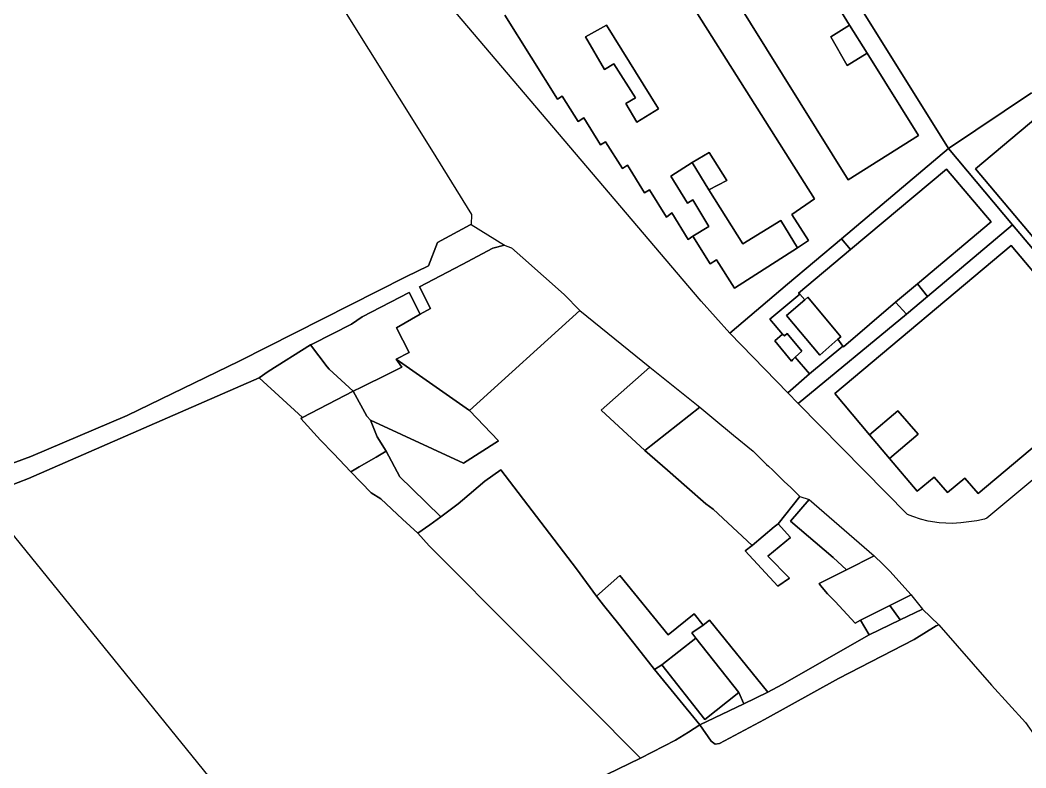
# Model space of a CAD drawing. Header units: millimetres. Extents: x 1888 to 2040, y 1705 to 1894.
# Drawn here: x 1930.6527 to 1930.8554, y 1832.3126 to 1832.4634 of the extents above; entities that cross this region are included whole.
import ezdxf

# ---------------------------------------------------------------- set-up
doc = ezdxf.new("R2010")
doc.units = ezdxf.units.MM

# ---------------------------------------------------------------- blocks, each defined once
blk = doc.blocks.new('mall')
at = {"linetype": 'Continuous'}
blk.add_line((-94635.8, -3830.79), (-93868.1, -4778.78), dxfattribs=at)

msp = doc.modelspace()

# ---------------------------------------------------------------- linework, layer by layer
for p, q in [((1930.69437, 1832.50327), (1930.73562, 1832.43728)), ((1930.69437, 1832.50327), (1930.73562, 1832.43728)), ((1930.81059, 1832.47731), (1930.81986, 1832.46242)), ((1930.81986, 1832.46242), (1930.81059, 1832.47731)), ((1930.81495, 1832.47731), (1930.83978, 1832.43755)), ((1930.83978, 1832.43755), (1930.81495, 1832.47731)), ((1930.81495, 1832.47731), (1930.83978, 1832.43755)), ((1930.83978, 1832.43755), (1930.81495, 1832.47731)), ((1930.78184, 1832.47643), (1930.81277, 1832.42735)), ((1930.81277, 1832.42735), (1930.78184, 1832.47643)), ((1930.81957, 1832.43122), (1930.79602, 1832.46902)), ((1930.79602, 1832.46902), (1930.81957, 1832.43122)), ((1930.78995, 1832.40674), (1930.74044, 1832.46501)), ((1930.78995, 1832.40674), (1930.74044, 1832.46501)), ((1930.76098, 1832.44745), (1930.75036, 1832.46439)), ((1930.75036, 1832.46439), (1930.76098, 1832.44745)), ((1930.7709, 1832.46237), (1930.76667, 1832.46002)), ((1930.76667, 1832.46002), (1930.7709, 1832.46237)), ((1930.78136, 1832.44554), (1930.7709, 1832.46237)), ((1930.7709, 1832.46237), (1930.78136, 1832.44554)), ((1930.81986, 1832.46242), (1930.81606, 1832.46002)), ((1930.81606, 1832.46002), (1930.81986, 1832.46242)), ((1930.81986, 1832.46242), (1930.82338, 1832.45677)), ((1930.82338, 1832.45677), (1930.81986, 1832.46242)), ((1930.76667, 1832.46002), (1930.7705, 1832.45344)), ((1930.7705, 1832.45344), (1930.76667, 1832.46002)), ((1930.81606, 1832.46002), (1930.81939, 1832.45428)), ((1930.81939, 1832.45428), (1930.81606, 1832.46002)), ((1930.81939, 1832.45428), (1930.82338, 1832.45677)), ((1930.82338, 1832.45677), (1930.81939, 1832.45428)), ((1930.82338, 1832.45677), (1930.83373, 1832.44015)), ((1930.83373, 1832.44015), (1930.82338, 1832.45677)), ((1930.7705, 1832.45344), (1930.77238, 1832.45462)), ((1930.77238, 1832.45462), (1930.7705, 1832.45344)), ((1930.77238, 1832.45462), (1930.77669, 1832.44775)), ((1930.77669, 1832.44775), (1930.77238, 1832.45462)), ((1930.83978, 1832.43755), (1930.8565, 1832.44874)), ((1930.8565, 1832.44874), (1930.83978, 1832.43755)), ((1930.83978, 1832.43755), (1930.8565, 1832.44874)), ((1930.8565, 1832.44874), (1930.83978, 1832.43755)), ((1930.76195, 1832.44808), (1930.76098, 1832.44745)), ((1930.76098, 1832.44745), (1930.76195, 1832.44808)), ((1930.76514, 1832.44298), (1930.76195, 1832.44808)), ((1930.76195, 1832.44808), (1930.76514, 1832.44298)), ((1930.77669, 1832.44775), (1930.7748, 1832.44661)), ((1930.7748, 1832.44661), (1930.77669, 1832.44775)), ((1930.7748, 1832.44661), (1930.77699, 1832.44282)), ((1930.77699, 1832.44282), (1930.7748, 1832.44661)), ((1930.77699, 1832.44282), (1930.78136, 1832.44554)), ((1930.78136, 1832.44554), (1930.77699, 1832.44282)), ((1930.76629, 1832.4437), (1930.76514, 1832.44298)), ((1930.76514, 1832.44298), (1930.76629, 1832.4437)), ((1930.76967, 1832.43826), (1930.76629, 1832.4437)), ((1930.76629, 1832.4437), (1930.76967, 1832.43826)), ((1930.84521, 1832.43341), (1930.85777, 1832.444)), ((1930.85777, 1832.444), (1930.84521, 1832.43341)), ((1930.7707, 1832.43889), (1930.76967, 1832.43826)), ((1930.76967, 1832.43826), (1930.7707, 1832.43889)), ((1930.77407, 1832.43351), (1930.7707, 1832.43889)), ((1930.7707, 1832.43889), (1930.77407, 1832.43351)), ((1930.83373, 1832.44015), (1930.81957, 1832.43122)), ((1930.81957, 1832.43122), (1930.83373, 1832.44015)), ((1930.73562, 1832.43728), (1930.74365, 1832.42421)), ((1930.73562, 1832.43728), (1930.74365, 1832.42421)), ((1930.79153, 1832.43673), (1930.78811, 1832.43467)), ((1930.78811, 1832.43467), (1930.79153, 1832.43673)), ((1930.79513, 1832.43106), (1930.79153, 1832.43673)), ((1930.79153, 1832.43673), (1930.79513, 1832.43106)), ((1930.83978, 1832.43755), (1930.81821, 1832.41931)), ((1930.81821, 1832.41931), (1930.83978, 1832.43755)), ((1930.83978, 1832.43755), (1930.81821, 1832.41931)), ((1930.81821, 1832.41931), (1930.83978, 1832.43755)), ((1930.8527, 1832.42216), (1930.83978, 1832.43755)), ((1930.83978, 1832.43755), (1930.8527, 1832.42216)), ((1930.8527, 1832.42216), (1930.83978, 1832.43755)), ((1930.83978, 1832.43755), (1930.8527, 1832.42216)), ((1930.77514, 1832.43417), (1930.77407, 1832.43351)), ((1930.77407, 1832.43351), (1930.77514, 1832.43417)), ((1930.77854, 1832.42858), (1930.77514, 1832.43417)), ((1930.77514, 1832.43417), (1930.77854, 1832.42858)), ((1930.78811, 1832.43467), (1930.78386, 1832.43192)), ((1930.78386, 1832.43192), (1930.78811, 1832.43467)), ((1930.78811, 1832.43467), (1930.79151, 1832.42917)), ((1930.79151, 1832.42917), (1930.78811, 1832.43467)), ((1930.82005, 1832.41713), (1930.8394, 1832.43337)), ((1930.8394, 1832.43337), (1930.82005, 1832.41713)), ((1930.8394, 1832.43337), (1930.84836, 1832.42275)), ((1930.84836, 1832.42275), (1930.8394, 1832.43337)), ((1930.86954, 1832.40453), (1930.84521, 1832.43341)), ((1930.84521, 1832.43341), (1930.86954, 1832.40453)), ((1930.78386, 1832.43192), (1930.78717, 1832.42649)), ((1930.78717, 1832.42649), (1930.78386, 1832.43192)), ((1930.79151, 1832.42917), (1930.79513, 1832.43106)), ((1930.79513, 1832.43106), (1930.79151, 1832.42917)), ((1930.77954, 1832.42917), (1930.77854, 1832.42858)), ((1930.77854, 1832.42858), (1930.77954, 1832.42917)), ((1930.78298, 1832.4237), (1930.77954, 1832.42917)), ((1930.77954, 1832.42917), (1930.78298, 1832.4237)), ((1930.79836, 1832.41833), (1930.79151, 1832.42917)), ((1930.79151, 1832.42917), (1930.79836, 1832.41833)), ((1930.78717, 1832.42649), (1930.78828, 1832.42717)), ((1930.78828, 1832.42717), (1930.78717, 1832.42649)), ((1930.78828, 1832.42717), (1930.79151, 1832.42181)), ((1930.79151, 1832.42181), (1930.78828, 1832.42717)), ((1930.81277, 1832.42735), (1930.80822, 1832.42421)), ((1930.80822, 1832.42421), (1930.81277, 1832.42735)), ((1930.74365, 1832.42421), (1930.74358, 1832.42222)), ((1930.74365, 1832.42421), (1930.74358, 1832.42222)), ((1930.78401, 1832.42454), (1930.78298, 1832.4237)), ((1930.78298, 1832.4237), (1930.78401, 1832.42454)), ((1930.78736, 1832.41917), (1930.78401, 1832.42454)), ((1930.78401, 1832.42454), (1930.78736, 1832.41917)), ((1930.80822, 1832.42421), (1930.81159, 1832.41895)), ((1930.81159, 1832.41895), (1930.80822, 1832.42421)), ((1930.7434, 1832.42213), (1930.73681, 1832.4186)), ((1930.73681, 1832.4186), (1930.7434, 1832.42213)), ((1930.7434, 1832.42213), (1930.73681, 1832.4186)), ((1930.73681, 1832.4186), (1930.7434, 1832.42213)), ((1930.74358, 1832.42222), (1930.7434, 1832.42213)), ((1930.7434, 1832.42213), (1930.74358, 1832.42222)), ((1930.74358, 1832.42222), (1930.7434, 1832.42213)), ((1930.7434, 1832.42213), (1930.74358, 1832.42222)), ((1930.74358, 1832.42222), (1930.75029, 1832.41801)), ((1930.74358, 1832.42222), (1930.75029, 1832.41801)), ((1930.80602, 1832.42298), (1930.79836, 1832.41833)), ((1930.79836, 1832.41833), (1930.80602, 1832.42298)), ((1930.80934, 1832.41751), (1930.80602, 1832.42298)), ((1930.80602, 1832.42298), (1930.80934, 1832.41751)), ((1930.84836, 1832.42275), (1930.83352, 1832.41025)), ((1930.83352, 1832.41025), (1930.84836, 1832.42275)), ((1930.83554, 1832.40767), (1930.8527, 1832.42216)), ((1930.8527, 1832.42216), (1930.83554, 1832.40767)), ((1930.83554, 1832.40767), (1930.8527, 1832.42216)), ((1930.8527, 1832.42216), (1930.83554, 1832.40767)), ((1930.86834, 1832.4035), (1930.8527, 1832.42216)), ((1930.8527, 1832.42216), (1930.86834, 1832.4035)), ((1930.86834, 1832.4035), (1930.8527, 1832.42216)), ((1930.8527, 1832.42216), (1930.86834, 1832.4035)), ((1930.79151, 1832.42181), (1930.78826, 1832.41983)), ((1930.78826, 1832.41983), (1930.79151, 1832.42181)), ((1930.73681, 1832.4186), (1930.73498, 1832.41386)), ((1930.73498, 1832.41386), (1930.73681, 1832.4186)), ((1930.73681, 1832.4186), (1930.73498, 1832.41386)), ((1930.73498, 1832.41386), (1930.73681, 1832.4186)), ((1930.74794, 1832.41741), (1930.75029, 1832.41801)), ((1930.75029, 1832.41801), (1930.74794, 1832.41741)), ((1930.74794, 1832.41741), (1930.75029, 1832.41801)), ((1930.75029, 1832.41801), (1930.74794, 1832.41741)), ((1930.75029, 1832.41801), (1930.75082, 1832.41782)), ((1930.75029, 1832.41801), (1930.75082, 1832.41782)), ((1930.78826, 1832.41983), (1930.78736, 1832.41917)), ((1930.78736, 1832.41917), (1930.78826, 1832.41983)), ((1930.79179, 1832.41426), (1930.78826, 1832.41983)), ((1930.78826, 1832.41983), (1930.79179, 1832.41426)), ((1930.81821, 1832.41931), (1930.80738, 1832.41016)), ((1930.80738, 1832.41016), (1930.81821, 1832.41931)), ((1930.81821, 1832.41931), (1930.80738, 1832.41016)), ((1930.80738, 1832.41016), (1930.81821, 1832.41931)), ((1930.81159, 1832.41895), (1930.80934, 1832.41751)), ((1930.80934, 1832.41751), (1930.81159, 1832.41895)), ((1930.85239, 1832.41797), (1930.81687, 1832.38811)), ((1930.81687, 1832.38811), (1930.85239, 1832.41797)), ((1930.82005, 1832.41713), (1930.81821, 1832.41931)), ((1930.81821, 1832.41931), (1930.82005, 1832.41713)), ((1930.8743, 1832.39191), (1930.85239, 1832.41797)), ((1930.85239, 1832.41797), (1930.8743, 1832.39191)), ((1930.74181, 1832.41416), (1930.74794, 1832.41741)), ((1930.74794, 1832.41741), (1930.74181, 1832.41416)), ((1930.74181, 1832.41416), (1930.74794, 1832.41741)), ((1930.74794, 1832.41741), (1930.74181, 1832.41416)), ((1930.75082, 1832.41782), (1930.75176, 1832.41751)), ((1930.75082, 1832.41782), (1930.75176, 1832.41751)), ((1930.75176, 1832.41751), (1930.75401, 1832.41551)), ((1930.75176, 1832.41751), (1930.75401, 1832.41551)), ((1930.80934, 1832.41751), (1930.79664, 1832.40938)), ((1930.79664, 1832.40938), (1930.80934, 1832.41751)), ((1930.80959, 1832.40837), (1930.82005, 1832.41713)), ((1930.82005, 1832.41713), (1930.80959, 1832.40837)), ((1930.73498, 1832.41386), (1930.73045, 1832.41167)), ((1930.73045, 1832.41167), (1930.73498, 1832.41386)), ((1930.73498, 1832.41386), (1930.73045, 1832.41167)), ((1930.73045, 1832.41167), (1930.73498, 1832.41386)), ((1930.74025, 1832.41332), (1930.74181, 1832.41416)), ((1930.74181, 1832.41416), (1930.74025, 1832.41332)), ((1930.74025, 1832.41332), (1930.74181, 1832.41416)), ((1930.74181, 1832.41416), (1930.74025, 1832.41332)), ((1930.75401, 1832.41551), (1930.76233, 1832.40806)), ((1930.75401, 1832.41551), (1930.76233, 1832.40806)), ((1930.79307, 1832.41508), (1930.79179, 1832.41426)), ((1930.79179, 1832.41426), (1930.79307, 1832.41508)), ((1930.79664, 1832.40938), (1930.79307, 1832.41508)), ((1930.79307, 1832.41508), (1930.79664, 1832.40938)), ((1930.73322, 1832.4096), (1930.74025, 1832.41332)), ((1930.74025, 1832.41332), (1930.73322, 1832.4096)), ((1930.73322, 1832.4096), (1930.74025, 1832.41332)), ((1930.74025, 1832.41332), (1930.73322, 1832.4096)), ((1930.73045, 1832.41167), (1930.69683, 1832.39467)), ((1930.69683, 1832.39467), (1930.73045, 1832.41167)), ((1930.73045, 1832.41167), (1930.69683, 1832.39467)), ((1930.69683, 1832.39467), (1930.73045, 1832.41167)), ((1930.80738, 1832.41016), (1930.79574, 1832.40026)), ((1930.79574, 1832.40026), (1930.80738, 1832.41016)), ((1930.80738, 1832.41016), (1930.79574, 1832.40026)), ((1930.79574, 1832.40026), (1930.80738, 1832.41016)), ((1930.82911, 1832.40653), (1930.83352, 1832.41025)), ((1930.83352, 1832.41025), (1930.82911, 1832.40653)), ((1930.83352, 1832.41025), (1930.83554, 1832.40767)), ((1930.83554, 1832.40767), (1930.83352, 1832.41025)), ((1930.72166, 1832.40357), (1930.73113, 1832.40848)), ((1930.73113, 1832.40848), (1930.72166, 1832.40357)), ((1930.72166, 1832.40357), (1930.73113, 1832.40848)), ((1930.73113, 1832.40848), (1930.72166, 1832.40357)), ((1930.73113, 1832.40848), (1930.73331, 1832.40409)), ((1930.73331, 1832.40409), (1930.73113, 1832.40848)), ((1930.73113, 1832.40848), (1930.73331, 1832.40409)), ((1930.73331, 1832.40409), (1930.73113, 1832.40848)), ((1930.73538, 1832.40529), (1930.73322, 1832.4096)), ((1930.73322, 1832.4096), (1930.73538, 1832.40529)), ((1930.73538, 1832.40529), (1930.73322, 1832.4096)), ((1930.73322, 1832.4096), (1930.73538, 1832.40529)), ((1930.76233, 1832.40806), (1930.76551, 1832.40489)), ((1930.76233, 1832.40806), (1930.76551, 1832.40489)), ((1930.8038, 1832.40312), (1930.80983, 1832.40812)), ((1930.80983, 1832.40812), (1930.8038, 1832.40312)), ((1930.80983, 1832.40812), (1930.80959, 1832.40837)), ((1930.80959, 1832.40837), (1930.80983, 1832.40812)), ((1930.81081, 1832.40699), (1930.80983, 1832.40812)), ((1930.80983, 1832.40812), (1930.81081, 1832.40699)), ((1930.79574, 1832.40026), (1930.78995, 1832.40674)), ((1930.79574, 1832.40026), (1930.78995, 1832.40674)), ((1930.81081, 1832.40699), (1930.80715, 1832.40384)), ((1930.80715, 1832.40384), (1930.81081, 1832.40699)), ((1930.81143, 1832.40753), (1930.81081, 1832.40699)), ((1930.81081, 1832.40699), (1930.81143, 1832.40753)), ((1930.81808, 1832.39956), (1930.81143, 1832.40753)), ((1930.81143, 1832.40753), (1930.81808, 1832.39956)), ((1930.82911, 1832.40653), (1930.81861, 1832.39756)), ((1930.81861, 1832.39756), (1930.82911, 1832.40653)), ((1930.8313, 1832.40409), (1930.82911, 1832.40653)), ((1930.82911, 1832.40653), (1930.8313, 1832.40409)), ((1930.8313, 1832.40409), (1930.83554, 1832.40767)), ((1930.83554, 1832.40767), (1930.8313, 1832.40409)), ((1930.8313, 1832.40409), (1930.83554, 1832.40767)), ((1930.83554, 1832.40767), (1930.8313, 1832.40409)), ((1930.73331, 1832.40409), (1930.72855, 1832.40134)), ((1930.72855, 1832.40134), (1930.73331, 1832.40409)), ((1930.73331, 1832.40409), (1930.72855, 1832.40134)), ((1930.72855, 1832.40134), (1930.73331, 1832.40409)), ((1930.73331, 1832.40409), (1930.73538, 1832.40529)), ((1930.73538, 1832.40529), (1930.73331, 1832.40409)), ((1930.73331, 1832.40409), (1930.73538, 1832.40529)), ((1930.73538, 1832.40529), (1930.73331, 1832.40409)), ((1930.76551, 1832.40489), (1930.74329, 1832.3847)), ((1930.74329, 1832.3847), (1930.76551, 1832.40489)), ((1930.76551, 1832.40489), (1930.74329, 1832.3847)), ((1930.74329, 1832.3847), (1930.76551, 1832.40489)), ((1930.76551, 1832.40489), (1930.77964, 1832.39344)), ((1930.76551, 1832.40489), (1930.77964, 1832.39344)), ((1930.80715, 1832.40384), (1930.81383, 1832.39587)), ((1930.81383, 1832.39587), (1930.80715, 1832.40384)), ((1930.8095, 1832.38612), (1930.8313, 1832.40409)), ((1930.8313, 1832.40409), (1930.8095, 1832.38612)), ((1930.8095, 1832.38612), (1930.8313, 1832.40409)), ((1930.8313, 1832.40409), (1930.8095, 1832.38612)), ((1930.7117, 1832.39817), (1930.71946, 1832.40211)), ((1930.71946, 1832.40211), (1930.7117, 1832.39817)), ((1930.7117, 1832.39817), (1930.71946, 1832.40211)), ((1930.71946, 1832.40211), (1930.7117, 1832.39817)), ((1930.71946, 1832.40211), (1930.72166, 1832.40357)), ((1930.72166, 1832.40357), (1930.71946, 1832.40211)), ((1930.71946, 1832.40211), (1930.72166, 1832.40357)), ((1930.72166, 1832.40357), (1930.71946, 1832.40211)), ((1930.80636, 1832.40009), (1930.8038, 1832.40312)), ((1930.8038, 1832.40312), (1930.80636, 1832.40009)), ((1930.72855, 1832.40134), (1930.73113, 1832.3964)), ((1930.73113, 1832.3964), (1930.72855, 1832.40134)), ((1930.72855, 1832.40134), (1930.73113, 1832.3964)), ((1930.73113, 1832.3964), (1930.72855, 1832.40134)), ((1930.80743, 1832.38824), (1930.79574, 1832.40026)), ((1930.80743, 1832.38824), (1930.79574, 1832.40026)), ((1930.80636, 1832.40009), (1930.8048, 1832.39875)), ((1930.8048, 1832.39875), (1930.80636, 1832.40009)), ((1930.80671, 1832.39975), (1930.80636, 1832.40009)), ((1930.80636, 1832.40009), (1930.80671, 1832.39975)), ((1930.80727, 1832.40025), (1930.80671, 1832.39975)), ((1930.80671, 1832.39975), (1930.80727, 1832.40025)), ((1930.81021, 1832.39669), (1930.80727, 1832.40025)), ((1930.80727, 1832.40025), (1930.81021, 1832.39669)), ((1930.70272, 1832.39257), (1930.71122, 1832.39791)), ((1930.71122, 1832.39791), (1930.70272, 1832.39257)), ((1930.70272, 1832.39257), (1930.71122, 1832.39791)), ((1930.71122, 1832.39791), (1930.70272, 1832.39257)), ((1930.71122, 1832.39791), (1930.7117, 1832.39817)), ((1930.7117, 1832.39817), (1930.71122, 1832.39791)), ((1930.71122, 1832.39791), (1930.7117, 1832.39817)), ((1930.7117, 1832.39817), (1930.71122, 1832.39791)), ((1930.7146, 1832.39352), (1930.71122, 1832.39791)), ((1930.71122, 1832.39791), (1930.7146, 1832.39352)), ((1930.7146, 1832.39352), (1930.71122, 1832.39791)), ((1930.71122, 1832.39791), (1930.7146, 1832.39352)), ((1930.8048, 1832.39875), (1930.80815, 1832.39466)), ((1930.80815, 1832.39466), (1930.8048, 1832.39875)), ((1930.81849, 1832.39769), (1930.8118, 1832.39209)), ((1930.8118, 1832.39209), (1930.81849, 1832.39769)), ((1930.81383, 1832.39587), (1930.81749, 1832.39909)), ((1930.81749, 1832.39909), (1930.81383, 1832.39587)), ((1930.81749, 1832.39909), (1930.81808, 1832.39956)), ((1930.81808, 1832.39956), (1930.81749, 1832.39909)), ((1930.81849, 1832.39769), (1930.81749, 1832.39909)), ((1930.81749, 1832.39909), (1930.81849, 1832.39769)), ((1930.81861, 1832.39756), (1930.81849, 1832.39769)), ((1930.81849, 1832.39769), (1930.81861, 1832.39756)), ((1930.73113, 1832.3964), (1930.72851, 1832.39504)), ((1930.72851, 1832.39504), (1930.73113, 1832.3964)), ((1930.73113, 1832.3964), (1930.72851, 1832.39504)), ((1930.72851, 1832.39504), (1930.73113, 1832.3964)), ((1930.8089, 1832.39547), (1930.81021, 1832.39669)), ((1930.81021, 1832.39669), (1930.8089, 1832.39547)), ((1930.69683, 1832.39467), (1930.67429, 1832.38369)), ((1930.67429, 1832.38369), (1930.69683, 1832.39467)), ((1930.69683, 1832.39467), (1930.67429, 1832.38369)), ((1930.67429, 1832.38369), (1930.69683, 1832.39467)), ((1930.72851, 1832.39504), (1930.72966, 1832.39345)), ((1930.72966, 1832.39345), (1930.72851, 1832.39504)), ((1930.72851, 1832.39504), (1930.74329, 1832.3847)), ((1930.74329, 1832.3847), (1930.72851, 1832.39504)), ((1930.72851, 1832.39504), (1930.72966, 1832.39345)), ((1930.72966, 1832.39345), (1930.72851, 1832.39504)), ((1930.72851, 1832.39504), (1930.74329, 1832.3847)), ((1930.74329, 1832.3847), (1930.72851, 1832.39504)), ((1930.80815, 1832.39466), (1930.80843, 1832.39497)), ((1930.80843, 1832.39497), (1930.80815, 1832.39466)), ((1930.80843, 1832.39497), (1930.8089, 1832.39547)), ((1930.8089, 1832.39547), (1930.80843, 1832.39497)), ((1930.8118, 1832.39209), (1930.8089, 1832.39547)), ((1930.8089, 1832.39547), (1930.8118, 1832.39209)), ((1930.70087, 1832.39129), (1930.70272, 1832.39257)), ((1930.70272, 1832.39257), (1930.70087, 1832.39129)), ((1930.70087, 1832.39129), (1930.70272, 1832.39257)), ((1930.70272, 1832.39257), (1930.70087, 1832.39129)), ((1930.71496, 1832.39303), (1930.7146, 1832.39352)), ((1930.7146, 1832.39352), (1930.71496, 1832.39303)), ((1930.71496, 1832.39303), (1930.7146, 1832.39352)), ((1930.7146, 1832.39352), (1930.71496, 1832.39303)), ((1930.71982, 1832.3886), (1930.71496, 1832.39303)), ((1930.71496, 1832.39303), (1930.71982, 1832.3886)), ((1930.71982, 1832.3886), (1930.71496, 1832.39303)), ((1930.71496, 1832.39303), (1930.71982, 1832.3886)), ((1930.72682, 1832.39201), (1930.72149, 1832.38941)), ((1930.72149, 1832.38941), (1930.72682, 1832.39201)), ((1930.72682, 1832.39201), (1930.72149, 1832.38941)), ((1930.72149, 1832.38941), (1930.72682, 1832.39201)), ((1930.72966, 1832.39345), (1930.72682, 1832.39201)), ((1930.72682, 1832.39201), (1930.72966, 1832.39345)), ((1930.72966, 1832.39345), (1930.72682, 1832.39201)), ((1930.72682, 1832.39201), (1930.72966, 1832.39345)), ((1930.77964, 1832.39344), (1930.76983, 1832.38475)), ((1930.76983, 1832.38475), (1930.77964, 1832.39344)), ((1930.77964, 1832.39344), (1930.78965, 1832.38534)), ((1930.77964, 1832.39344), (1930.78965, 1832.38534)), ((1930.8118, 1832.39209), (1930.80743, 1832.38824)), ((1930.80743, 1832.38824), (1930.8118, 1832.39209)), ((1930.84577, 1832.36798), (1930.8743, 1832.39191)), ((1930.8743, 1832.39191), (1930.84577, 1832.36798)), ((1930.70087, 1832.39129), (1930.65439, 1832.37097)), ((1930.65439, 1832.37097), (1930.70087, 1832.39129)), ((1930.70087, 1832.39129), (1930.65439, 1832.37097)), ((1930.65439, 1832.37097), (1930.70087, 1832.39129)), ((1930.70962, 1832.38326), (1930.70087, 1832.39129)), ((1930.70087, 1832.39129), (1930.70962, 1832.38326)), ((1930.70962, 1832.38326), (1930.70087, 1832.39129)), ((1930.70087, 1832.39129), (1930.70962, 1832.38326)), ((1930.71982, 1832.3886), (1930.70962, 1832.38326)), ((1930.70962, 1832.38326), (1930.71982, 1832.3886)), ((1930.71982, 1832.3886), (1930.70962, 1832.38326)), ((1930.70962, 1832.38326), (1930.71982, 1832.3886)), ((1930.72149, 1832.38941), (1930.71982, 1832.3886)), ((1930.71982, 1832.3886), (1930.72149, 1832.38941)), ((1930.72149, 1832.38941), (1930.71982, 1832.3886)), ((1930.71982, 1832.3886), (1930.72149, 1832.38941)), ((1930.7226, 1832.38357), (1930.71982, 1832.3886)), ((1930.71982, 1832.3886), (1930.7226, 1832.38357)), ((1930.7226, 1832.38357), (1930.71982, 1832.3886)), ((1930.71982, 1832.3886), (1930.7226, 1832.38357)), ((1930.8095, 1832.38612), (1930.80743, 1832.38824)), ((1930.8095, 1832.38612), (1930.80743, 1832.38824)), ((1930.81687, 1832.38811), (1930.82386, 1832.37982)), ((1930.82386, 1832.37982), (1930.81687, 1832.38811)), ((1930.8783, 1832.38884), (1930.84754, 1832.36298)), ((1930.8783, 1832.38884), (1930.84754, 1832.36298)), ((1930.83151, 1832.36375), (1930.8095, 1832.38612)), ((1930.83151, 1832.36375), (1930.8095, 1832.38612)), ((1930.67429, 1832.38369), (1930.65487, 1832.37542)), ((1930.65487, 1832.37542), (1930.67429, 1832.38369)), ((1930.67429, 1832.38369), (1930.65487, 1832.37542)), ((1930.65487, 1832.37542), (1930.67429, 1832.38369)), ((1930.72329, 1832.38273), (1930.7226, 1832.38357)), ((1930.7226, 1832.38357), (1930.72329, 1832.38273)), ((1930.72329, 1832.38273), (1930.7226, 1832.38357)), ((1930.7226, 1832.38357), (1930.72329, 1832.38273)), ((1930.74329, 1832.3847), (1930.74913, 1832.37861)), ((1930.74913, 1832.37861), (1930.74329, 1832.3847)), ((1930.74329, 1832.3847), (1930.74913, 1832.37861)), ((1930.74913, 1832.37861), (1930.74329, 1832.3847)), ((1930.76983, 1832.38475), (1930.7786, 1832.37663)), ((1930.7786, 1832.37663), (1930.76983, 1832.38475)), ((1930.7786, 1832.37663), (1930.78965, 1832.38534)), ((1930.78965, 1832.38534), (1930.7786, 1832.37663)), ((1930.7786, 1832.37663), (1930.78965, 1832.38534)), ((1930.78965, 1832.38534), (1930.7786, 1832.37663)), ((1930.78965, 1832.38534), (1930.79249, 1832.383)), ((1930.78965, 1832.38534), (1930.79249, 1832.383)), ((1930.82961, 1832.3846), (1930.82386, 1832.37982)), ((1930.82386, 1832.37982), (1930.82961, 1832.3846)), ((1930.83367, 1832.37992), (1930.82961, 1832.3846)), ((1930.82961, 1832.3846), (1930.83367, 1832.37992)), ((1930.70926, 1832.38307), (1930.70962, 1832.38326)), ((1930.70962, 1832.38326), (1930.70926, 1832.38307)), ((1930.70926, 1832.38307), (1930.70962, 1832.38326)), ((1930.70962, 1832.38326), (1930.70926, 1832.38307)), ((1930.71326, 1832.37873), (1930.70926, 1832.38307)), ((1930.70926, 1832.38307), (1930.71326, 1832.37873)), ((1930.71326, 1832.37873), (1930.70926, 1832.38307)), ((1930.70926, 1832.38307), (1930.71326, 1832.37873)), ((1930.74207, 1832.3741), (1930.72329, 1832.38273)), ((1930.72329, 1832.38273), (1930.72469, 1832.37941)), ((1930.72329, 1832.38273), (1930.74207, 1832.3741)), ((1930.72469, 1832.37941), (1930.72329, 1832.38273)), ((1930.74207, 1832.3741), (1930.72329, 1832.38273)), ((1930.72329, 1832.38273), (1930.72469, 1832.37941)), ((1930.72469, 1832.37941), (1930.72329, 1832.38273)), ((1930.72329, 1832.38273), (1930.74207, 1832.3741)), ((1930.79249, 1832.383), (1930.79646, 1832.37973)), ((1930.79249, 1832.383), (1930.79646, 1832.37973)), ((1930.72469, 1832.37941), (1930.72651, 1832.37651)), ((1930.72651, 1832.37651), (1930.72469, 1832.37941)), ((1930.72469, 1832.37941), (1930.72651, 1832.37651)), ((1930.72651, 1832.37651), (1930.72469, 1832.37941)), ((1930.79646, 1832.37973), (1930.80041, 1832.37648)), ((1930.79646, 1832.37973), (1930.80041, 1832.37648)), ((1930.82386, 1832.37982), (1930.82788, 1832.37505)), ((1930.82788, 1832.37505), (1930.82386, 1832.37982)), ((1930.82788, 1832.37505), (1930.83367, 1832.37992)), ((1930.83367, 1832.37992), (1930.82788, 1832.37505)), ((1930.71585, 1832.37604), (1930.71326, 1832.37873)), ((1930.71326, 1832.37873), (1930.71585, 1832.37604)), ((1930.71585, 1832.37604), (1930.71326, 1832.37873)), ((1930.71326, 1832.37873), (1930.71585, 1832.37604)), ((1930.74913, 1832.37861), (1930.74207, 1832.3741)), ((1930.74207, 1832.3741), (1930.74913, 1832.37861)), ((1930.74913, 1832.37861), (1930.74207, 1832.3741)), ((1930.74207, 1832.3741), (1930.74913, 1832.37861)), ((1930.65487, 1832.37542), (1930.63188, 1832.36686)), ((1930.63188, 1832.36686), (1930.65487, 1832.37542)), ((1930.65487, 1832.37542), (1930.63188, 1832.36686)), ((1930.63188, 1832.36686), (1930.65487, 1832.37542)), ((1930.71938, 1832.37232), (1930.71585, 1832.37604)), ((1930.71585, 1832.37604), (1930.71938, 1832.37232)), ((1930.71938, 1832.37232), (1930.71585, 1832.37604)), ((1930.71585, 1832.37604), (1930.71938, 1832.37232)), ((1930.72651, 1832.37651), (1930.72445, 1832.3753)), ((1930.72445, 1832.3753), (1930.72651, 1832.37651)), ((1930.72651, 1832.37651), (1930.72445, 1832.3753)), ((1930.72445, 1832.3753), (1930.72651, 1832.37651)), ((1930.72651, 1832.37651), (1930.72926, 1832.37129)), ((1930.72926, 1832.37129), (1930.72651, 1832.37651)), ((1930.72651, 1832.37651), (1930.72926, 1832.37129)), ((1930.72926, 1832.37129), (1930.72651, 1832.37651)), ((1930.78315, 1832.37265), (1930.7786, 1832.37663)), ((1930.7786, 1832.37663), (1930.78315, 1832.37265)), ((1930.78315, 1832.37265), (1930.7786, 1832.37663)), ((1930.7786, 1832.37663), (1930.78315, 1832.37265)), ((1930.80041, 1832.37648), (1930.80312, 1832.37384)), ((1930.80041, 1832.37648), (1930.80312, 1832.37384)), ((1930.72107, 1832.37331), (1930.71938, 1832.37232)), ((1930.71938, 1832.37232), (1930.72107, 1832.37331)), ((1930.72107, 1832.37331), (1930.71938, 1832.37232)), ((1930.71938, 1832.37232), (1930.72107, 1832.37331)), ((1930.72445, 1832.3753), (1930.72107, 1832.37331)), ((1930.72107, 1832.37331), (1930.72445, 1832.3753)), ((1930.72445, 1832.3753), (1930.72107, 1832.37331)), ((1930.72107, 1832.37331), (1930.72445, 1832.3753)), ((1930.80312, 1832.37384), (1930.80351, 1832.37348)), ((1930.80312, 1832.37384), (1930.80351, 1832.37348)), ((1930.80351, 1832.37348), (1930.80438, 1832.37264)), ((1930.80351, 1832.37348), (1930.80438, 1832.37264)), ((1930.82788, 1832.37505), (1930.83348, 1832.3684)), ((1930.83348, 1832.3684), (1930.82788, 1832.37505)), ((1930.72344, 1832.36813), (1930.71938, 1832.37232)), ((1930.71938, 1832.37232), (1930.72344, 1832.36813)), ((1930.72344, 1832.36813), (1930.71938, 1832.37232)), ((1930.71938, 1832.37232), (1930.72344, 1832.36813)), ((1930.72926, 1832.37129), (1930.73164, 1832.36897)), ((1930.73164, 1832.36897), (1930.72926, 1832.37129)), ((1930.72926, 1832.37129), (1930.73164, 1832.36897)), ((1930.73164, 1832.36897), (1930.72926, 1832.37129)), ((1930.74639, 1832.37045), (1930.74959, 1832.37273)), ((1930.74959, 1832.37273), (1930.74639, 1832.37045)), ((1930.74639, 1832.37045), (1930.74959, 1832.37273)), ((1930.74959, 1832.37273), (1930.74639, 1832.37045)), ((1930.74959, 1832.37273), (1930.76482, 1832.35279)), ((1930.76482, 1832.35279), (1930.74959, 1832.37273)), ((1930.74959, 1832.37273), (1930.76482, 1832.35279)), ((1930.76482, 1832.35279), (1930.74959, 1832.37273)), ((1930.78703, 1832.36927), (1930.78315, 1832.37265)), ((1930.78315, 1832.37265), (1930.78703, 1832.36927)), ((1930.78703, 1832.36927), (1930.78315, 1832.37265)), ((1930.78315, 1832.37265), (1930.78703, 1832.36927)), ((1930.80438, 1832.37264), (1930.80669, 1832.37041)), ((1930.80438, 1832.37264), (1930.80669, 1832.37041)), ((1930.65439, 1832.37097), (1930.6373, 1832.36433)), ((1930.6373, 1832.36433), (1930.65439, 1832.37097)), ((1930.65439, 1832.37097), (1930.6373, 1832.36433)), ((1930.6373, 1832.36433), (1930.65439, 1832.37097)), ((1930.74189, 1832.36665), (1930.74639, 1832.37045)), ((1930.74639, 1832.37045), (1930.74189, 1832.36665)), ((1930.74189, 1832.36665), (1930.74639, 1832.37045)), ((1930.74639, 1832.37045), (1930.74189, 1832.36665)), ((1930.79088, 1832.36591), (1930.78703, 1832.36927)), ((1930.78703, 1832.36927), (1930.79088, 1832.36591)), ((1930.79088, 1832.36591), (1930.78703, 1832.36927)), ((1930.78703, 1832.36927), (1930.79088, 1832.36591)), ((1930.80669, 1832.37041), (1930.808, 1832.36914)), ((1930.80669, 1832.37041), (1930.808, 1832.36914)), ((1930.83348, 1832.3684), (1930.83693, 1832.37127)), ((1930.83693, 1832.37127), (1930.83348, 1832.3684)), ((1930.83693, 1832.37127), (1930.83956, 1832.36814)), ((1930.83956, 1832.36814), (1930.83693, 1832.37127)), ((1930.83956, 1832.36814), (1930.84311, 1832.37108)), ((1930.84311, 1832.37108), (1930.83956, 1832.36814)), ((1930.84311, 1832.37108), (1930.84577, 1832.36798)), ((1930.84577, 1832.36798), (1930.84311, 1832.37108)), ((1930.72537, 1832.36688), (1930.72344, 1832.36813)), ((1930.72344, 1832.36813), (1930.72537, 1832.36688)), ((1930.72537, 1832.36688), (1930.72344, 1832.36813)), ((1930.72344, 1832.36813), (1930.72537, 1832.36688)), ((1930.73164, 1832.36897), (1930.73751, 1832.36327)), ((1930.73751, 1832.36327), (1930.73164, 1832.36897)), ((1930.73164, 1832.36897), (1930.73751, 1832.36327)), ((1930.73751, 1832.36327), (1930.73164, 1832.36897)), ((1930.80984, 1832.36736), (1930.80547, 1832.36186)), ((1930.80547, 1832.36186), (1930.80984, 1832.36736)), ((1930.80984, 1832.36736), (1930.80547, 1832.36186)), ((1930.80547, 1832.36186), (1930.80984, 1832.36736)), ((1930.808, 1832.36914), (1930.80985, 1832.36737)), ((1930.808, 1832.36914), (1930.80985, 1832.36737)), ((1930.80985, 1832.36737), (1930.80984, 1832.36736)), ((1930.80984, 1832.36736), (1930.80985, 1832.36737)), ((1930.80985, 1832.36737), (1930.80984, 1832.36736)), ((1930.80984, 1832.36736), (1930.80985, 1832.36737)), ((1930.80985, 1832.36737), (1930.81169, 1832.36673)), ((1930.80985, 1832.36737), (1930.81169, 1832.36673)), ((1930.7298, 1832.36278), (1930.72537, 1832.36688)), ((1930.72537, 1832.36688), (1930.7298, 1832.36278)), ((1930.7298, 1832.36278), (1930.72537, 1832.36688)), ((1930.72537, 1832.36688), (1930.7298, 1832.36278)), ((1930.73751, 1832.36327), (1930.74099, 1832.36589)), ((1930.74099, 1832.36589), (1930.73751, 1832.36327)), ((1930.73751, 1832.36327), (1930.74099, 1832.36589)), ((1930.74099, 1832.36589), (1930.73751, 1832.36327)), ((1930.74099, 1832.36589), (1930.74189, 1832.36665)), ((1930.74189, 1832.36665), (1930.74099, 1832.36589)), ((1930.74099, 1832.36589), (1930.74189, 1832.36665)), ((1930.74189, 1832.36665), (1930.74099, 1832.36589)), ((1930.79238, 1832.36479), (1930.79088, 1832.36591)), ((1930.79088, 1832.36591), (1930.79238, 1832.36479)), ((1930.79238, 1832.36479), (1930.79088, 1832.36591)), ((1930.79088, 1832.36591), (1930.79238, 1832.36479)), ((1930.81169, 1832.36673), (1930.80797, 1832.36241)), ((1930.80797, 1832.36241), (1930.81169, 1832.36673)), ((1930.81169, 1832.36673), (1930.82484, 1832.3554)), ((1930.81169, 1832.36673), (1930.82484, 1832.3554)), ((1930.73531, 1832.36162), (1930.73751, 1832.36327)), ((1930.73751, 1832.36327), (1930.73531, 1832.36162)), ((1930.73531, 1832.36162), (1930.73751, 1832.36327)), ((1930.73751, 1832.36327), (1930.73531, 1832.36162)), ((1930.80026, 1832.35751), (1930.79238, 1832.36479)), ((1930.79238, 1832.36479), (1930.80026, 1832.35751)), ((1930.80026, 1832.35751), (1930.79238, 1832.36479)), ((1930.79238, 1832.36479), (1930.80026, 1832.35751)), ((1930.83263, 1832.3633), (1930.83151, 1832.36375)), ((1930.83263, 1832.3633), (1930.83151, 1832.36375)), ((1930.83418, 1832.36276), (1930.83263, 1832.3633)), ((1930.83418, 1832.36276), (1930.83263, 1832.3633)), ((1930.73287, 1832.35996), (1930.7298, 1832.36278)), ((1930.7298, 1832.36278), (1930.73287, 1832.35996)), ((1930.73287, 1832.35996), (1930.7298, 1832.36278)), ((1930.7298, 1832.36278), (1930.73287, 1832.35996)), ((1930.73287, 1832.35996), (1930.73531, 1832.36162)), ((1930.73531, 1832.36162), (1930.73287, 1832.35996)), ((1930.73287, 1832.35996), (1930.73531, 1832.36162)), ((1930.73531, 1832.36162), (1930.73287, 1832.35996)), ((1930.80466, 1832.36123), (1930.80026, 1832.35751)), ((1930.80026, 1832.35751), (1930.80466, 1832.36123)), ((1930.80466, 1832.36123), (1930.80026, 1832.35751)), ((1930.80026, 1832.35751), (1930.80466, 1832.36123)), ((1930.80547, 1832.36186), (1930.80466, 1832.36123)), ((1930.80466, 1832.36123), (1930.80547, 1832.36186)), ((1930.80547, 1832.36186), (1930.80466, 1832.36123)), ((1930.80466, 1832.36123), (1930.80547, 1832.36186)), ((1930.80797, 1832.35909), (1930.80547, 1832.36186)), ((1930.80547, 1832.36186), (1930.80797, 1832.35909)), ((1930.80797, 1832.36241), (1930.81654, 1832.35507)), ((1930.81654, 1832.35507), (1930.80797, 1832.36241)), ((1930.83572, 1832.36236), (1930.83418, 1832.36276)), ((1930.83572, 1832.36236), (1930.83418, 1832.36276)), ((1930.83792, 1832.36204), (1930.83572, 1832.36236)), ((1930.83792, 1832.36204), (1930.83572, 1832.36236)), ((1930.83923, 1832.36196), (1930.83792, 1832.36204)), ((1930.83923, 1832.36196), (1930.83792, 1832.36204)), ((1930.84054, 1832.36194), (1930.83923, 1832.36196)), ((1930.84054, 1832.36194), (1930.83923, 1832.36196)), ((1930.84229, 1832.36203), (1930.84054, 1832.36194)), ((1930.84229, 1832.36203), (1930.84054, 1832.36194)), ((1930.84551, 1832.36243), (1930.84229, 1832.36203)), ((1930.84551, 1832.36243), (1930.84229, 1832.36203)), ((1930.84705, 1832.3628), (1930.84551, 1832.36243)), ((1930.84705, 1832.3628), (1930.84551, 1832.36243)), ((1930.84754, 1832.36298), (1930.84705, 1832.3628)), ((1930.84754, 1832.36298), (1930.84705, 1832.3628)), ((1930.73512, 1832.35742), (1930.73287, 1832.35996)), ((1930.73287, 1832.35996), (1930.73512, 1832.35742)), ((1930.73512, 1832.35742), (1930.73287, 1832.35996)), ((1930.73287, 1832.35996), (1930.73512, 1832.35742)), ((1930.75387, 1832.33862), (1930.73512, 1832.35742)), ((1930.73512, 1832.35742), (1930.75387, 1832.33862)), ((1930.75387, 1832.33862), (1930.73512, 1832.35742)), ((1930.73512, 1832.35742), (1930.75387, 1832.33862)), ((1930.80026, 1832.35751), (1930.79884, 1832.3564)), ((1930.79884, 1832.3564), (1930.80026, 1832.35751)), ((1930.80339, 1832.35536), (1930.80797, 1832.35909)), ((1930.80797, 1832.35909), (1930.80339, 1832.35536)), ((1930.79884, 1832.3564), (1930.80539, 1832.34925)), ((1930.80539, 1832.34925), (1930.79884, 1832.3564)), ((1930.80773, 1832.3509), (1930.80339, 1832.35536)), ((1930.80339, 1832.35536), (1930.80773, 1832.3509)), ((1930.81654, 1832.35507), (1930.81926, 1832.35258)), ((1930.81926, 1832.35258), (1930.81654, 1832.35507)), ((1930.82484, 1832.3554), (1930.81926, 1832.35258)), ((1930.81926, 1832.35258), (1930.82484, 1832.3554)), ((1930.82484, 1832.3554), (1930.82654, 1832.3537)), ((1930.82484, 1832.3554), (1930.82654, 1832.3537)), ((1930.82654, 1832.3537), (1930.82797, 1832.35232)), ((1930.82654, 1832.3537), (1930.82797, 1832.35232)), ((1930.76482, 1832.35279), (1930.76889, 1832.34726)), ((1930.76889, 1832.34726), (1930.76482, 1832.35279)), ((1930.76482, 1832.35279), (1930.76889, 1832.34726)), ((1930.76889, 1832.34726), (1930.76482, 1832.35279)), ((1930.77359, 1832.35144), (1930.76889, 1832.34726)), ((1930.76889, 1832.34726), (1930.77359, 1832.35144)), ((1930.7833, 1832.33944), (1930.77359, 1832.35144)), ((1930.77359, 1832.35144), (1930.7833, 1832.33944)), ((1930.81926, 1832.35258), (1930.81372, 1832.34979)), ((1930.81372, 1832.34979), (1930.81926, 1832.35258)), ((1930.82797, 1832.35232), (1930.83224, 1832.34754)), ((1930.82797, 1832.35232), (1930.83224, 1832.34754)), ((1930.80539, 1832.34925), (1930.80773, 1832.3509)), ((1930.80773, 1832.3509), (1930.80539, 1832.34925)), ((1930.81372, 1832.34979), (1930.81397, 1832.34941)), ((1930.81397, 1832.34941), (1930.81372, 1832.34979)), ((1930.81397, 1832.34941), (1930.81538, 1832.34773)), ((1930.81538, 1832.34773), (1930.81397, 1832.34941)), ((1930.76889, 1832.34726), (1930.7703, 1832.34548)), ((1930.7703, 1832.34548), (1930.76889, 1832.34726)), ((1930.76889, 1832.34726), (1930.7703, 1832.34548)), ((1930.7703, 1832.34548), (1930.76889, 1832.34726)), ((1930.81538, 1832.34773), (1930.81697, 1832.3462)), ((1930.81697, 1832.3462), (1930.81538, 1832.34773)), ((1930.82797, 1832.34539), (1930.83224, 1832.34754)), ((1930.83224, 1832.34754), (1930.82797, 1832.34539)), ((1930.83224, 1832.34754), (1930.8324, 1832.34735)), ((1930.83224, 1832.34754), (1930.8324, 1832.34735)), ((1930.8324, 1832.34735), (1930.83454, 1832.34463)), ((1930.8324, 1832.34735), (1930.83454, 1832.34463)), ((1930.7703, 1832.34548), (1930.77336, 1832.34161)), ((1930.77336, 1832.34161), (1930.7703, 1832.34548)), ((1930.7703, 1832.34548), (1930.77336, 1832.34161)), ((1930.77336, 1832.34161), (1930.7703, 1832.34548)), ((1930.81697, 1832.3462), (1930.82097, 1832.34185)), ((1930.82097, 1832.34185), (1930.81697, 1832.3462)), ((1930.82204, 1832.34241), (1930.82797, 1832.34539)), ((1930.82797, 1832.34539), (1930.82204, 1832.34241)), ((1930.82797, 1832.34539), (1930.83006, 1832.34247)), ((1930.83006, 1832.34247), (1930.82797, 1832.34539)), ((1930.78854, 1832.34367), (1930.7833, 1832.33944)), ((1930.7833, 1832.33944), (1930.78854, 1832.34367)), ((1930.79037, 1832.34141), (1930.78854, 1832.34367)), ((1930.78854, 1832.34367), (1930.79037, 1832.34141)), ((1930.83006, 1832.34247), (1930.83454, 1832.34463)), ((1930.83454, 1832.34463), (1930.83006, 1832.34247)), ((1930.83006, 1832.34247), (1930.83454, 1832.34463)), ((1930.83454, 1832.34463), (1930.83006, 1832.34247)), ((1930.83454, 1832.34463), (1930.83783, 1832.34147)), ((1930.83454, 1832.34463), (1930.83783, 1832.34147)), ((1930.77336, 1832.34161), (1930.77788, 1832.3359)), ((1930.77788, 1832.3359), (1930.77336, 1832.34161)), ((1930.77336, 1832.34161), (1930.77788, 1832.3359)), ((1930.77788, 1832.3359), (1930.77336, 1832.34161)), ((1930.79037, 1832.34141), (1930.78807, 1832.33985)), ((1930.78807, 1832.33985), (1930.79037, 1832.34141)), ((1930.79161, 1832.34241), (1930.79037, 1832.34141)), ((1930.79037, 1832.34141), (1930.79161, 1832.34241)), ((1930.80336, 1832.3279), (1930.79161, 1832.34241)), ((1930.79161, 1832.34241), (1930.80336, 1832.3279)), ((1930.82097, 1832.34185), (1930.82204, 1832.34241)), ((1930.82204, 1832.34241), (1930.82097, 1832.34185)), ((1930.82204, 1832.34241), (1930.82382, 1832.33945)), ((1930.82382, 1832.33945), (1930.82204, 1832.34241)), ((1930.82382, 1832.33945), (1930.83006, 1832.34247)), ((1930.83006, 1832.34247), (1930.82382, 1832.33945)), ((1930.82382, 1832.33945), (1930.83006, 1832.34247)), ((1930.83006, 1832.34247), (1930.82382, 1832.33945)), ((1930.83728, 1832.34128), (1930.83289, 1832.33854)), ((1930.83289, 1832.33854), (1930.83728, 1832.34128)), ((1930.83728, 1832.34128), (1930.83289, 1832.33854)), ((1930.83289, 1832.33854), (1930.83728, 1832.34128)), ((1930.83783, 1832.34147), (1930.83728, 1832.34128)), ((1930.83728, 1832.34128), (1930.83783, 1832.34147)), ((1930.83783, 1832.34147), (1930.83728, 1832.34128)), ((1930.83728, 1832.34128), (1930.83783, 1832.34147)), ((1930.83783, 1832.34147), (1930.84847, 1832.32932)), ((1930.83783, 1832.34147), (1930.84847, 1832.32932)), ((1930.78807, 1832.33985), (1930.78888, 1832.33879)), ((1930.78888, 1832.33879), (1930.78807, 1832.33985)), ((1930.80626, 1832.32942), (1930.82382, 1832.33945)), ((1930.82382, 1832.33945), (1930.80626, 1832.32942)), ((1930.80626, 1832.32942), (1930.82382, 1832.33945)), ((1930.82382, 1832.33945), (1930.80626, 1832.32942)), ((1930.75629, 1832.33615), (1930.75387, 1832.33862)), ((1930.75387, 1832.33862), (1930.75629, 1832.33615)), ((1930.75629, 1832.33615), (1930.75387, 1832.33862)), ((1930.75387, 1832.33862), (1930.75629, 1832.33615)), ((1930.78201, 1832.33345), (1930.78888, 1832.33879)), ((1930.78888, 1832.33879), (1930.78201, 1832.33345)), ((1930.78201, 1832.33345), (1930.78888, 1832.33879)), ((1930.78888, 1832.33879), (1930.78201, 1832.33345)), ((1930.78888, 1832.33879), (1930.79754, 1832.32785)), ((1930.79754, 1832.32785), (1930.78888, 1832.33879)), ((1930.78888, 1832.33879), (1930.79754, 1832.32785)), ((1930.79754, 1832.32785), (1930.78888, 1832.33879)), ((1930.83289, 1832.33854), (1930.81762, 1832.33069)), ((1930.81762, 1832.33069), (1930.83289, 1832.33854)), ((1930.83289, 1832.33854), (1930.81762, 1832.33069)), ((1930.81762, 1832.33069), (1930.83289, 1832.33854)), ((1930.77774, 1832.31462), (1930.75629, 1832.33615)), ((1930.75629, 1832.33615), (1930.77774, 1832.31462)), ((1930.77774, 1832.31462), (1930.75629, 1832.33615)), ((1930.75629, 1832.33615), (1930.77774, 1832.31462)), ((1930.77788, 1832.3359), (1930.78058, 1832.3325)), ((1930.78058, 1832.3325), (1930.77788, 1832.3359)), ((1930.77788, 1832.3359), (1930.78058, 1832.3325)), ((1930.78058, 1832.3325), (1930.77788, 1832.3359)), ((1930.78058, 1832.3325), (1930.78201, 1832.33345)), ((1930.78201, 1832.33345), (1930.78058, 1832.3325)), ((1930.78058, 1832.3325), (1930.78201, 1832.33345)), ((1930.78201, 1832.33345), (1930.78058, 1832.3325)), ((1930.78201, 1832.33345), (1930.79066, 1832.32241)), ((1930.79066, 1832.32241), (1930.78201, 1832.33345)), ((1930.78058, 1832.3325), (1930.78966, 1832.3213)), ((1930.78966, 1832.3213), (1930.78058, 1832.3325)), ((1930.78058, 1832.3325), (1930.78966, 1832.3213)), ((1930.78966, 1832.3213), (1930.78058, 1832.3325)), ((1930.81762, 1832.33069), (1930.80272, 1832.32242)), ((1930.80272, 1832.32242), (1930.81762, 1832.33069)), ((1930.81762, 1832.33069), (1930.80272, 1832.32242)), ((1930.80272, 1832.32242), (1930.81762, 1832.33069)), ((1930.80336, 1832.3279), (1930.80626, 1832.32942)), ((1930.80626, 1832.32942), (1930.80336, 1832.3279)), ((1930.80336, 1832.3279), (1930.80626, 1832.32942)), ((1930.80626, 1832.32942), (1930.80336, 1832.3279)), ((1930.84847, 1832.32932), (1930.8553, 1832.32179)), ((1930.84847, 1832.32932), (1930.8553, 1832.32179)), ((1930.79066, 1832.32241), (1930.79754, 1832.32785)), ((1930.79754, 1832.32785), (1930.79066, 1832.32241)), ((1930.79754, 1832.32785), (1930.79853, 1832.32554)), ((1930.79853, 1832.32554), (1930.79754, 1832.32785)), ((1930.79754, 1832.32785), (1930.79853, 1832.32554)), ((1930.79853, 1832.32554), (1930.79754, 1832.32785)), ((1930.79853, 1832.32554), (1930.80336, 1832.3279)), ((1930.80336, 1832.3279), (1930.79853, 1832.32554)), ((1930.79853, 1832.32554), (1930.80336, 1832.3279)), ((1930.80336, 1832.3279), (1930.79853, 1832.32554)), ((1930.78966, 1832.3213), (1930.79853, 1832.32554)), ((1930.79853, 1832.32554), (1930.78966, 1832.3213)), ((1930.78966, 1832.3213), (1930.79853, 1832.32554)), ((1930.79853, 1832.32554), (1930.78966, 1832.3213)), ((1930.78966, 1832.3213), (1930.78741, 1832.31982)), ((1930.78741, 1832.31982), (1930.78966, 1832.3213)), ((1930.78966, 1832.3213), (1930.78741, 1832.31982)), ((1930.78741, 1832.31982), (1930.78966, 1832.3213)), ((1930.79194, 1832.318), (1930.78966, 1832.3213)), ((1930.78966, 1832.3213), (1930.79194, 1832.318)), ((1930.79194, 1832.318), (1930.78966, 1832.3213)), ((1930.78966, 1832.3213), (1930.79194, 1832.318)), ((1930.80272, 1832.32242), (1930.79367, 1832.31757)), ((1930.79367, 1832.31757), (1930.80272, 1832.32242)), ((1930.80272, 1832.32242), (1930.79367, 1832.31757)), ((1930.79367, 1832.31757), (1930.80272, 1832.32242)), ((1930.8553, 1832.32179), (1930.85946, 1832.31588)), ((1930.8553, 1832.32179), (1930.85946, 1832.31588)), ((1930.78741, 1832.31982), (1930.78477, 1832.31825)), ((1930.78477, 1832.31825), (1930.78741, 1832.31982)), ((1930.78741, 1832.31982), (1930.78477, 1832.31825)), ((1930.78477, 1832.31825), (1930.78741, 1832.31982)), ((1930.78477, 1832.31825), (1930.77774, 1832.31462)), ((1930.77774, 1832.31462), (1930.78477, 1832.31825)), ((1930.78477, 1832.31825), (1930.77774, 1832.31462)), ((1930.77774, 1832.31462), (1930.78477, 1832.31825)), ((1930.79277, 1832.31741), (1930.79194, 1832.318)), ((1930.79194, 1832.318), (1930.79277, 1832.31741)), ((1930.79277, 1832.31741), (1930.79194, 1832.318)), ((1930.79194, 1832.318), (1930.79277, 1832.31741)), ((1930.79367, 1832.31757), (1930.79277, 1832.31741)), ((1930.79277, 1832.31741), (1930.79367, 1832.31757)), ((1930.79367, 1832.31757), (1930.79277, 1832.31741)), ((1930.79277, 1832.31741), (1930.79367, 1832.31757)), ((1930.76024, 1832.30616), (1930.77774, 1832.31462)), ((1930.77774, 1832.31462), (1930.76024, 1832.30616)), ((1930.76024, 1832.30616), (1930.77774, 1832.31462)), ((1930.77774, 1832.31462), (1930.76024, 1832.30616))]:
    msp.add_line(p, q)

# ---------------------------------------------------------------- block references
at = {"xscale": 0.001, "yscale": 0.001, "zscale": 0.001}
msp.add_blockref('mall', (2024.79681, 1836.79576), dxfattribs=at)

doc.saveas('drawing.dxf')
